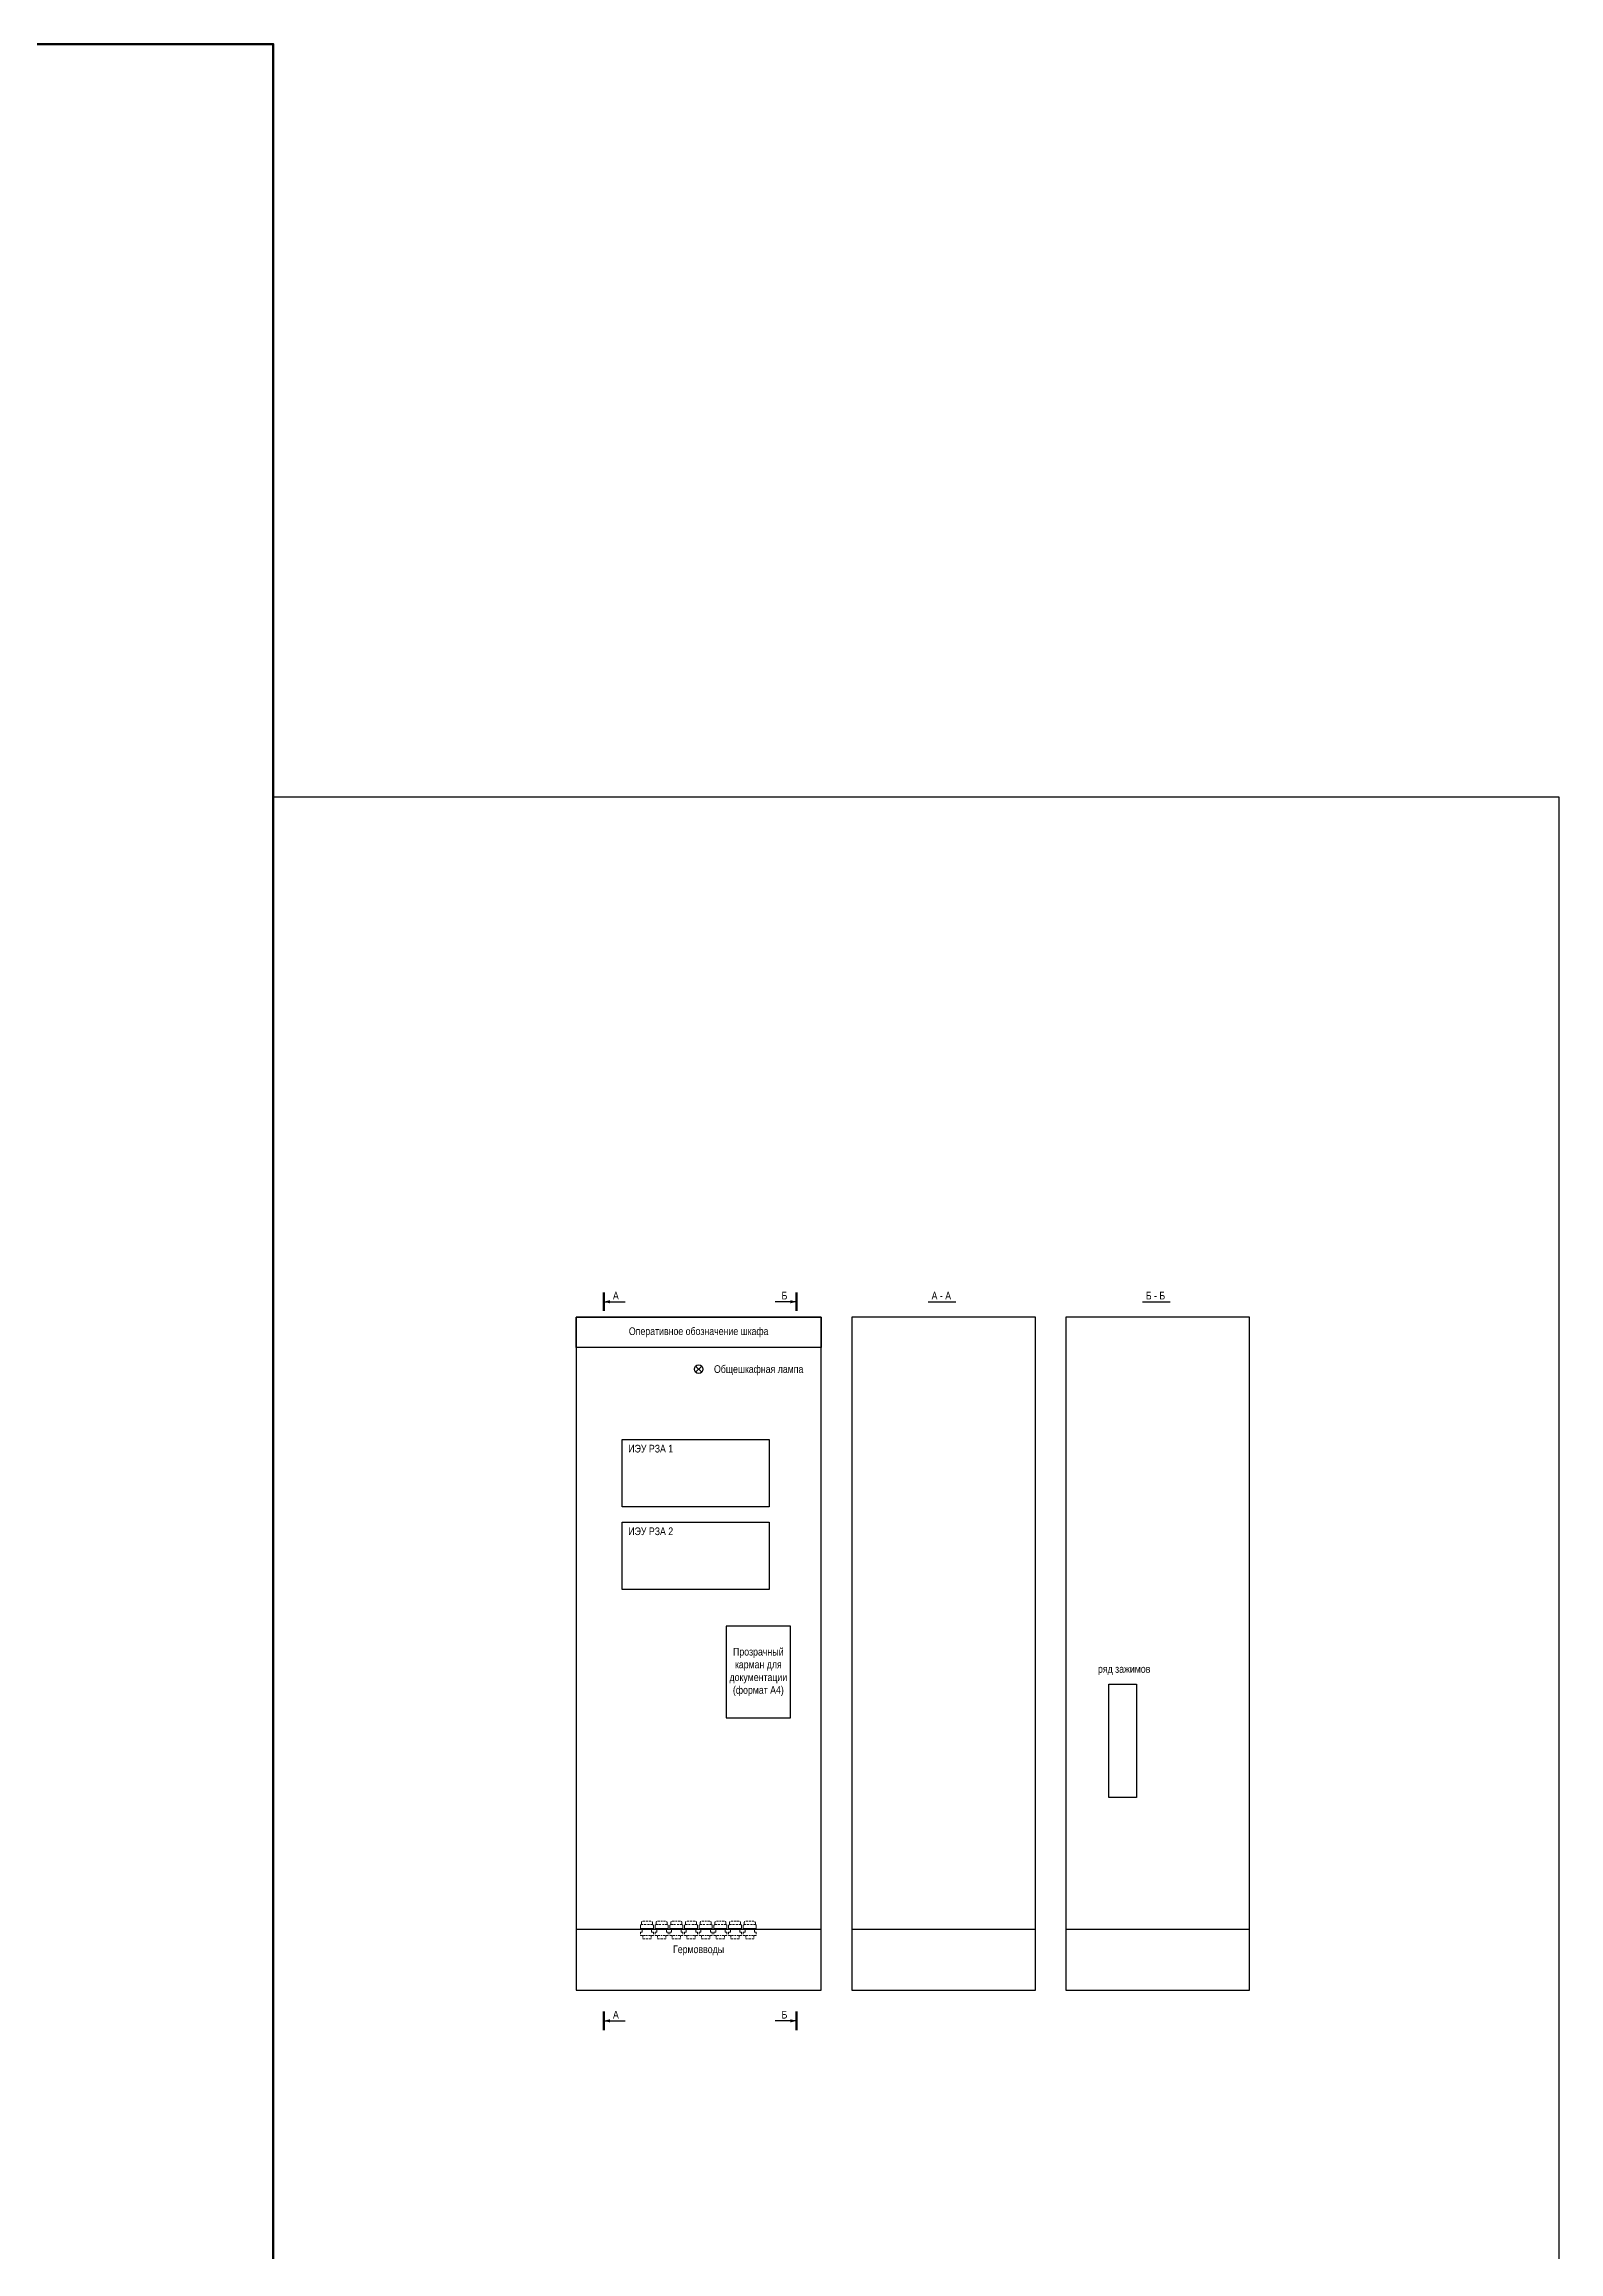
# Model space of a CAD drawing. Header units: millimetres. Extents: x 25558 to 49929, y 1902 to 19390.
# Drawn here: x 29224 to 29719, y 2530 to 3251 of the extents above; entities that cross this region are included whole.
import ezdxf
from ezdxf.enums import TextEntityAlignment as Align

# ---------------------------------------------------------------- set-up
doc = ezdxf.new("R2010")
doc.units = ezdxf.units.MM
doc.linetypes.add('штриховая2', pattern=[9.525, 6.35, -3.175])
for name, color, linetype, lineweight in [('Основная', 7, 'Continuous', 30), ('Толстая', 7, 'Continuous', 53), ('Тонкая', 7, 'Continuous', 5)]:
    doc.layers.add(name, color=color, linetype=linetype, lineweight=lineweight)
doc.styles.add('Narrow', font='ARIALN.TTF')

msp = doc.modelspace()

# ---------------------------------------------------------------- linework, layer by layer
at = {"linetype": 'штриховая2', "lineweight": 13, "ltscale": 0.1}
for p, q in [((29418.99, 2636.25), (29418.99, 2635)), ((29418.99, 2635), (29418.99, 2636.25)), ((29418.99, 2633.94), (29418.99, 2632.89)), ((29418.99, 2633.94), (29419.56, 2633.94)), ((29419.28, 2636.92), (29419.28, 2636.44)), ((29419.28, 2636.44), (29421.1, 2636.44)), ((29419.56, 2633.94), (29419.56, 2635)), ((29419.85, 2637.59), (29421.1, 2637.59)), ((29422.35, 2637.59), (29421.1, 2637.59)), ((29422.92, 2636.44), (29421.1, 2636.44)), ((29422.64, 2633.94), (29422.64, 2635)), ((29423.21, 2633.94), (29422.64, 2633.94)), ((29422.92, 2636.92), (29422.92, 2636.44)), ((29423.21, 2636.25), (29423.21, 2635)), ((29423.21, 2635), (29423.21, 2636.25)), ((29423.21, 2633.94), (29423.21, 2632.89)), ((29423.79, 2633.94), (29423.79, 2632.89)), ((29423.79, 2633.94), (29424.36, 2633.94)), ((29424.08, 2636.92), (29424.08, 2636.44)), ((29424.08, 2636.44), (29425.9, 2636.44)), ((29424.36, 2633.94), (29424.36, 2635)), ((29424.65, 2637.59), (29425.9, 2637.59)), ((29427.15, 2637.59), (29425.9, 2637.59)), ((29427.72, 2636.44), (29425.9, 2636.44)), ((29427.44, 2633.94), (29427.44, 2635)), ((29428.01, 2633.94), (29427.44, 2633.94)), ((29427.72, 2636.92), (29427.72, 2636.44)), ((29428.01, 2636.25), (29428.01, 2635)), ((29428.01, 2635), (29428.01, 2636.25)), ((29428.01, 2633.94), (29428.01, 2632.89)), ((29428.59, 2636.25), (29428.59, 2635)), ((29428.59, 2635), (29428.59, 2636.25)), ((29428.59, 2633.94), (29428.59, 2632.89)), ((29428.59, 2633.94), (29429.16, 2633.94)), ((29428.88, 2636.92), (29428.88, 2636.44)), ((29428.88, 2636.44), (29430.7, 2636.44)), ((29429.16, 2633.94), (29429.16, 2635)), ((29429.45, 2637.59), (29430.7, 2637.59)), ((29431.95, 2637.59), (29430.7, 2637.59)), ((29432.52, 2636.44), (29430.7, 2636.44)), ((29432.24, 2633.94), (29432.24, 2635)), ((29432.81, 2633.94), (29432.24, 2633.94)), ((29432.52, 2636.92), (29432.52, 2636.44)), ((29432.81, 2636.25), (29432.81, 2635)), ((29432.81, 2635), (29432.81, 2636.25)), ((29432.81, 2633.94), (29432.81, 2632.89)), ((29433.39, 2636.25), (29433.39, 2635)), ((29433.39, 2635), (29433.39, 2636.25)), ((29433.39, 2633.94), (29433.39, 2632.89)), ((29433.39, 2633.94), (29433.96, 2633.94)), ((29433.68, 2636.92), (29433.68, 2636.44)), ((29433.68, 2636.44), (29435.5, 2636.44)), ((29433.96, 2633.94), (29433.96, 2635)), ((29434.25, 2637.59), (29435.5, 2637.59)), ((29436.75, 2637.59), (29435.5, 2637.59)), ((29437.32, 2636.44), (29435.5, 2636.44)), ((29437.04, 2633.94), (29437.04, 2635)), ((29437.61, 2633.94), (29437.04, 2633.94)), ((29437.32, 2636.92), (29437.32, 2636.44)), ((29437.61, 2636.25), (29437.61, 2635)), ((29437.61, 2635), (29437.61, 2636.25)), ((29437.61, 2633.94), (29437.61, 2632.89)), ((29438.19, 2636.25), (29438.19, 2635)), ((29438.19, 2635), (29438.19, 2636.25)), ((29438.19, 2636.25), (29438.19, 2635)), ((29438.19, 2635), (29438.19, 2636.25)), ((29438.19, 2633.94), (29438.19, 2632.89)), ((29438.19, 2633.94), (29438.76, 2633.94)), ((29438.19, 2633.94), (29438.19, 2632.89)), ((29438.48, 2636.92), (29438.48, 2636.44)), ((29438.48, 2636.44), (29440.3, 2636.44)), ((29438.76, 2633.94), (29438.76, 2635)), ((29439.05, 2637.59), (29440.3, 2637.59)), ((29441.55, 2637.59), (29440.3, 2637.59)), ((29442.12, 2636.44), (29440.3, 2636.44)), ((29441.84, 2633.94), (29441.84, 2635)), ((29442.41, 2633.94), (29441.84, 2633.94)), ((29442.12, 2636.92), (29442.12, 2636.44)), ((29442.41, 2636.25), (29442.41, 2635)), ((29442.41, 2635), (29442.41, 2636.25)), ((29442.41, 2633.94), (29442.41, 2632.89)), ((29442.99, 2636.25), (29442.99, 2635)), ((29442.99, 2635), (29442.99, 2636.25)), ((29442.99, 2633.94), (29442.99, 2632.89)), ((29442.99, 2633.94), (29443.56, 2633.94)), ((29443.28, 2636.92), (29443.28, 2636.44)), ((29443.28, 2636.44), (29445.1, 2636.44)), ((29443.56, 2633.94), (29443.56, 2635)), ((29443.85, 2637.59), (29445.1, 2637.59)), ((29446.35, 2637.59), (29445.1, 2637.59)), ((29446.92, 2636.44), (29445.1, 2636.44)), ((29446.64, 2633.94), (29446.64, 2635)), ((29447.21, 2633.94), (29446.64, 2633.94)), ((29446.92, 2636.92), (29446.92, 2636.44)), ((29447.21, 2636.25), (29447.21, 2635)), ((29447.21, 2635), (29447.21, 2636.25)), ((29447.21, 2633.94), (29447.21, 2632.89)), ((29447.79, 2636.25), (29447.79, 2635)), ((29447.79, 2635), (29447.79, 2636.25)), ((29447.79, 2633.94), (29447.79, 2632.89)), ((29447.79, 2633.94), (29448.36, 2633.94)), ((29448.08, 2636.92), (29448.08, 2636.44)), ((29448.08, 2636.44), (29449.9, 2636.44)), ((29448.36, 2633.94), (29448.36, 2635)), ((29448.65, 2637.59), (29449.9, 2637.59)), ((29451.15, 2637.59), (29449.9, 2637.59)), ((29451.72, 2636.44), (29449.9, 2636.44)), ((29451.44, 2633.94), (29451.44, 2635)), ((29452.01, 2633.94), (29451.44, 2633.94)), ((29451.72, 2636.92), (29451.72, 2636.44)), ((29452.01, 2636.25), (29452.01, 2635)), ((29452.01, 2635), (29452.01, 2636.25)), ((29452.01, 2633.94), (29452.01, 2632.89)), ((29452.59, 2636.25), (29452.59, 2635)), ((29452.59, 2635), (29452.59, 2636.25)), ((29452.59, 2633.94), (29452.59, 2632.89)), ((29452.59, 2633.94), (29453.16, 2633.94)), ((29452.88, 2636.92), (29452.88, 2636.44)), ((29452.88, 2636.44), (29454.7, 2636.44)), ((29453.16, 2633.94), (29453.16, 2635)), ((29453.45, 2637.59), (29454.7, 2637.59)), ((29455.95, 2637.59), (29454.7, 2637.59)), ((29456.52, 2636.44), (29454.7, 2636.44)), ((29456.24, 2633.94), (29456.24, 2635)), ((29456.81, 2633.94), (29456.24, 2633.94)), ((29456.52, 2636.92), (29456.52, 2636.44)), ((29456.81, 2636.25), (29456.81, 2635)), ((29456.81, 2635), (29456.81, 2636.25)), ((29456.81, 2633.94), (29456.81, 2632.89)), ((29418.99, 2632.89), (29421.1, 2632.89)), ((29419.76, 2632.89), (29419.76, 2631.83)), ((29419.76, 2631.83), (29421.1, 2631.83)), ((29423.21, 2632.89), (29421.1, 2632.89)), ((29422.44, 2631.83), (29421.1, 2631.83)), ((29422.44, 2632.89), (29422.44, 2631.83)), ((29423.79, 2632.89), (29425.9, 2632.89)), ((29424.56, 2632.89), (29424.56, 2631.83)), ((29424.56, 2631.83), (29425.9, 2631.83)), ((29428.01, 2632.89), (29425.9, 2632.89)), ((29427.24, 2631.83), (29425.9, 2631.83)), ((29427.24, 2632.89), (29427.24, 2631.83)), ((29428.59, 2632.89), (29430.7, 2632.89)), ((29429.36, 2632.89), (29429.36, 2631.83)), ((29429.36, 2631.83), (29430.7, 2631.83)), ((29432.81, 2632.89), (29430.7, 2632.89)), ((29432.04, 2631.83), (29430.7, 2631.83)), ((29432.04, 2632.89), (29432.04, 2631.83)), ((29433.39, 2632.89), (29435.5, 2632.89)), ((29434.16, 2632.89), (29434.16, 2631.83)), ((29434.16, 2631.83), (29435.5, 2631.83)), ((29437.61, 2632.89), (29435.5, 2632.89)), ((29436.84, 2631.83), (29435.5, 2631.83)), ((29436.84, 2632.89), (29436.84, 2631.83)), ((29438.19, 2632.89), (29440.3, 2632.89)), ((29438.96, 2632.89), (29438.96, 2631.83)), ((29438.96, 2631.83), (29440.3, 2631.83)), ((29442.41, 2632.89), (29440.3, 2632.89)), ((29441.64, 2631.83), (29440.3, 2631.83)), ((29441.64, 2632.89), (29441.64, 2631.83)), ((29442.99, 2632.89), (29445.1, 2632.89)), ((29443.76, 2632.89), (29443.76, 2631.83)), ((29443.76, 2631.83), (29445.1, 2631.83)), ((29447.21, 2632.89), (29445.1, 2632.89)), ((29446.44, 2631.83), (29445.1, 2631.83)), ((29446.44, 2632.89), (29446.44, 2631.83)), ((29447.79, 2632.89), (29449.9, 2632.89)), ((29448.56, 2632.89), (29448.56, 2631.83)), ((29448.56, 2631.83), (29449.9, 2631.83)), ((29452.01, 2632.89), (29449.9, 2632.89)), ((29451.24, 2631.83), (29449.9, 2631.83)), ((29451.24, 2632.89), (29451.24, 2631.83)), ((29452.59, 2632.89), (29454.7, 2632.89)), ((29453.36, 2632.89), (29453.36, 2631.83)), ((29453.36, 2631.83), (29454.7, 2631.83)), ((29456.81, 2632.89), (29454.7, 2632.89)), ((29456.04, 2631.83), (29454.7, 2631.83)), ((29456.04, 2632.89), (29456.04, 2631.83))]:
    msp.add_line(p, q, dxfattribs=at)
msp.add_lwpolyline([(29719, 3005), (29719, 2411), (29299, 2411), (29299, 3005)], close=True)
for points in [[(29418.99, 2636.25), (29419.02, 2636.3), (29419.09, 2636.36), (29419.14, 2636.4), (29419.19, 2636.42), (29419.25, 2636.43), (29419.28, 2636.44)], [(29419.28, 2636.92), (29419.29, 2637.1), (29419.32, 2637.23), (29419.38, 2637.36), (29419.47, 2637.47), (29419.58, 2637.54), (29419.72, 2637.59), (29419.95, 2637.59)], [(29422.92, 2636.92), (29422.91, 2637.1), (29422.88, 2637.23), (29422.82, 2637.36), (29422.74, 2637.47), (29422.63, 2637.54), (29422.48, 2637.59), (29422.25, 2637.59)], [(29423.21, 2636.25), (29423.18, 2636.3), (29423.11, 2636.36), (29423.06, 2636.4), (29423.01, 2636.42), (29422.95, 2636.43), (29422.92, 2636.44)], [(29423.79, 2636.25), (29423.82, 2636.3), (29423.89, 2636.36), (29423.94, 2636.4), (29423.99, 2636.42), (29424.05, 2636.43), (29424.08, 2636.44)], [(29424.08, 2636.92), (29424.09, 2637.1), (29424.12, 2637.23), (29424.18, 2637.36), (29424.27, 2637.47), (29424.38, 2637.54), (29424.52, 2637.59), (29424.75, 2637.59)], [(29427.72, 2636.92), (29427.71, 2637.1), (29427.68, 2637.23), (29427.62, 2637.36), (29427.54, 2637.47), (29427.43, 2637.54), (29427.28, 2637.59), (29427.05, 2637.59)], [(29428.01, 2636.25), (29427.98, 2636.3), (29427.91, 2636.36), (29427.86, 2636.4), (29427.81, 2636.42), (29427.75, 2636.43), (29427.72, 2636.44)], [(29428.59, 2636.25), (29428.62, 2636.3), (29428.69, 2636.36), (29428.74, 2636.4), (29428.79, 2636.42), (29428.85, 2636.43), (29428.88, 2636.44)], [(29428.88, 2636.92), (29428.89, 2637.1), (29428.92, 2637.23), (29428.98, 2637.36), (29429.07, 2637.47), (29429.18, 2637.54), (29429.32, 2637.59), (29429.55, 2637.59)], [(29432.52, 2636.92), (29432.51, 2637.1), (29432.48, 2637.23), (29432.42, 2637.36), (29432.34, 2637.47), (29432.23, 2637.54), (29432.08, 2637.59), (29431.85, 2637.59)], [(29432.81, 2636.25), (29432.78, 2636.3), (29432.71, 2636.36), (29432.66, 2636.4), (29432.61, 2636.42), (29432.55, 2636.43), (29432.52, 2636.44)], [(29433.39, 2636.25), (29433.42, 2636.3), (29433.49, 2636.36), (29433.54, 2636.4), (29433.59, 2636.42), (29433.65, 2636.43), (29433.68, 2636.44)], [(29433.68, 2636.92), (29433.69, 2637.1), (29433.72, 2637.23), (29433.78, 2637.36), (29433.87, 2637.47), (29433.98, 2637.54), (29434.12, 2637.59), (29434.35, 2637.59)], [(29437.32, 2636.92), (29437.31, 2637.1), (29437.28, 2637.23), (29437.22, 2637.36), (29437.14, 2637.47), (29437.03, 2637.54), (29436.88, 2637.59), (29436.65, 2637.59)], [(29437.61, 2636.25), (29437.58, 2636.3), (29437.51, 2636.36), (29437.46, 2636.4), (29437.41, 2636.42), (29437.35, 2636.43), (29437.32, 2636.44)], [(29438.19, 2636.25), (29438.22, 2636.3), (29438.29, 2636.36), (29438.34, 2636.4), (29438.39, 2636.42), (29438.45, 2636.43), (29438.48, 2636.44)], [(29438.48, 2636.92), (29438.49, 2637.1), (29438.52, 2637.23), (29438.58, 2637.36), (29438.67, 2637.47), (29438.78, 2637.54), (29438.92, 2637.59), (29439.15, 2637.59)], [(29442.12, 2636.92), (29442.11, 2637.1), (29442.08, 2637.23), (29442.02, 2637.36), (29441.94, 2637.47), (29441.83, 2637.54), (29441.68, 2637.59), (29441.45, 2637.59)], [(29442.41, 2636.25), (29442.38, 2636.3), (29442.31, 2636.36), (29442.26, 2636.4), (29442.21, 2636.42), (29442.15, 2636.43), (29442.12, 2636.44)], [(29442.99, 2636.25), (29443.02, 2636.3), (29443.09, 2636.36), (29443.14, 2636.4), (29443.19, 2636.42), (29443.25, 2636.43), (29443.28, 2636.44)], [(29443.28, 2636.92), (29443.29, 2637.1), (29443.32, 2637.23), (29443.38, 2637.36), (29443.47, 2637.47), (29443.58, 2637.54), (29443.72, 2637.59), (29443.95, 2637.59)], [(29446.92, 2636.92), (29446.91, 2637.1), (29446.88, 2637.23), (29446.82, 2637.36), (29446.74, 2637.47), (29446.63, 2637.54), (29446.48, 2637.59), (29446.25, 2637.59)], [(29447.21, 2636.25), (29447.18, 2636.3), (29447.11, 2636.36), (29447.06, 2636.4), (29447.01, 2636.42), (29446.95, 2636.43), (29446.92, 2636.44)], [(29447.79, 2636.25), (29447.82, 2636.3), (29447.89, 2636.36), (29447.94, 2636.4), (29447.99, 2636.42), (29448.05, 2636.43), (29448.08, 2636.44)], [(29448.08, 2636.92), (29448.09, 2637.1), (29448.12, 2637.23), (29448.18, 2637.36), (29448.27, 2637.47), (29448.38, 2637.54), (29448.52, 2637.59), (29448.75, 2637.59)], [(29451.72, 2636.92), (29451.71, 2637.1), (29451.68, 2637.23), (29451.62, 2637.36), (29451.54, 2637.47), (29451.43, 2637.54), (29451.28, 2637.59), (29451.05, 2637.59)], [(29452.01, 2636.25), (29451.98, 2636.3), (29451.91, 2636.36), (29451.86, 2636.4), (29451.81, 2636.42), (29451.75, 2636.43), (29451.72, 2636.44)], [(29452.59, 2636.25), (29452.62, 2636.3), (29452.69, 2636.36), (29452.74, 2636.4), (29452.79, 2636.42), (29452.85, 2636.43), (29452.88, 2636.44)], [(29452.88, 2636.92), (29452.89, 2637.1), (29452.92, 2637.23), (29452.98, 2637.36), (29453.07, 2637.47), (29453.18, 2637.54), (29453.32, 2637.59), (29453.55, 2637.59)], [(29456.52, 2636.92), (29456.51, 2637.1), (29456.48, 2637.23), (29456.42, 2637.36), (29456.34, 2637.47), (29456.23, 2637.54), (29456.08, 2637.59), (29455.85, 2637.59)], [(29456.81, 2636.25), (29456.78, 2636.3), (29456.71, 2636.36), (29456.66, 2636.4), (29456.61, 2636.42), (29456.55, 2636.43), (29456.52, 2636.44)]]:
    msp.add_spline(points, degree=3, dxfattribs=at)
at = {"layer": 'Основная', "ltscale": 100}
msp.add_line((29398, 2635), (29478, 2635), dxfattribs=at)
at = {"layer": 'Основная', "linetype": 'штриховая2', "lineweight": 13, "ltscale": 1000}
for p, q in [((29418.99, 2635.19), (29421.1, 2635.19)), ((29418.99, 2635), (29421.1, 2635)), ((29419.56, 2635), (29418.99, 2635)), ((29423.21, 2635.19), (29421.1, 2635.19)), ((29423.21, 2635), (29421.1, 2635)), ((29422.64, 2635), (29423.21, 2635)), ((29423.79, 2636.25), (29423.79, 2635)), ((29423.79, 2635), (29423.79, 2636.25)), ((29423.79, 2635.19), (29425.9, 2635.19)), ((29423.79, 2635), (29425.9, 2635)), ((29424.36, 2635), (29423.79, 2635)), ((29428.01, 2635.19), (29425.9, 2635.19)), ((29428.01, 2635), (29425.9, 2635)), ((29427.44, 2635), (29428.01, 2635)), ((29428.59, 2635.19), (29430.7, 2635.19)), ((29428.59, 2635), (29430.7, 2635)), ((29429.16, 2635), (29428.59, 2635)), ((29432.81, 2635.19), (29430.7, 2635.19)), ((29432.81, 2635), (29430.7, 2635)), ((29432.24, 2635), (29432.81, 2635)), ((29433.39, 2635.19), (29435.5, 2635.19)), ((29433.39, 2635), (29435.5, 2635)), ((29433.96, 2635), (29433.39, 2635)), ((29437.61, 2635.19), (29435.5, 2635.19)), ((29437.61, 2635), (29435.5, 2635)), ((29437.04, 2635), (29437.61, 2635)), ((29438.19, 2635.19), (29440.3, 2635.19)), ((29438.19, 2635), (29440.3, 2635)), ((29438.76, 2635), (29438.19, 2635)), ((29442.41, 2635.19), (29440.3, 2635.19)), ((29442.41, 2635), (29440.3, 2635)), ((29441.84, 2635), (29442.41, 2635)), ((29442.99, 2635.19), (29445.1, 2635.19)), ((29442.99, 2635), (29445.1, 2635)), ((29443.56, 2635), (29442.99, 2635)), ((29447.21, 2635.19), (29445.1, 2635.19)), ((29447.21, 2635), (29445.1, 2635)), ((29446.64, 2635), (29447.21, 2635)), ((29447.79, 2635.19), (29449.9, 2635.19)), ((29447.79, 2635), (29449.9, 2635)), ((29448.36, 2635), (29447.79, 2635)), ((29452.01, 2635.19), (29449.9, 2635.19)), ((29452.01, 2635), (29449.9, 2635)), ((29451.44, 2635), (29452.01, 2635)), ((29452.59, 2635.19), (29454.7, 2635.19)), ((29452.59, 2635), (29454.7, 2635)), ((29453.16, 2635), (29452.59, 2635)), ((29456.81, 2635.19), (29454.7, 2635.19)), ((29456.81, 2635), (29454.7, 2635)), ((29456.24, 2635), (29456.81, 2635))]:
    msp.add_line(p, q, dxfattribs=at)
at = {"layer": 'Основная', "ltscale": 100}
for points in [[(29407, 2840, 0, 1, 0), (29409, 2840, 0, 0, 0)], [(29470, 2840, 0, 1, 0), (29468, 2840, 0, 0, 0)], [(29407, 2605, 0, 1, 0), (29409, 2605, 0, 0, 0)], [(29470, 2605, 0, 1, 0), (29468, 2605, 0, 0, 0)]]:
    msp.add_lwpolyline(points, format="xyseb", dxfattribs=at)
for points in [[(29407, 2840), (29414, 2840)], [(29470, 2840), (29463, 2840)], [(29513, 2840), (29522, 2840)], [(29583, 2840), (29592, 2840)], [(29437, 2819), (29439, 2817)], [(29437, 2817), (29439, 2819)], [(29488, 2635), (29548, 2635)], [(29558, 2635), (29618, 2635)], [(29407, 2605), (29414, 2605)], [(29470, 2605), (29463, 2605)]]:
    msp.add_lwpolyline(points, dxfattribs=at)
at = {"layer": 'Основная'}
for points in [[(29398, 2615), (29478, 2615), (29478, 2835), (29398, 2835)], [(29548, 2835), (29488, 2835), (29488, 2615), (29548, 2615)], [(29618, 2835), (29558, 2835), (29558, 2615), (29618, 2615)], [(29413, 2795), (29461, 2795), (29461, 2773), (29413, 2773)], [(29413, 2768), (29461, 2768), (29461, 2746), (29413, 2746)], [(29447, 2704), (29468, 2704), (29468, 2734), (29447, 2734)], [(29572, 2715), (29581, 2715), (29581, 2678), (29572, 2678)]]:
    msp.add_lwpolyline(points, close=True, dxfattribs=at)
at = {"layer": 'Основная', "ltscale": 100}
msp.add_lwpolyline([(29398, 2835), (29478, 2835), (29478, 2825), (29398, 2825)], close=True, dxfattribs=at)
at = {"layer": 'Основная', "ltscale": 0.35}
msp.add_circle((29438, 2818), 1.41, dxfattribs=at)
at = {"layer": 'Толстая', "ltscale": 100}
for points in [[(29407, 2843), (29407, 2837)], [(29470, 2843), (29470, 2837)], [(29407, 2608), (29407, 2602)], [(29470, 2608), (29470, 2602)]]:
    msp.add_lwpolyline(points, dxfattribs=at)
at = {"layer": 'Тонкая', "color": 3, "lineweight": 50}
msp.add_lwpolyline([(29299, 2411), (28705, 2411), (28705, 3251), (29299, 3251)], close=True, dxfattribs=at)

# ---------------------------------------------------------------- texts
at = {"layer": 'Основная', "style": 'Narrow'}
for s, p in [('А', (29410, 2842)), ('Б', (29465.09, 2842)), ('А - А', (29514.09, 2842)), ('Б - Б', (29584.09, 2842)), ('Общешкафная лампа', (29443, 2818)), ('ИЭУ РЗА', (29415, 2792)), ('ИЭУ РЗА 1', (29415, 2792)), ('ИЭУ РЗА 2', (29415, 2765)), ('А', (29410, 2607)), ('Б', (29465.09, 2607))]:
    msp.add_text(s, height=2.5, dxfattribs=at).set_placement(p, align=Align.MIDDLE_LEFT)
msp.add_text('ряд зажимов', height=2.5, dxfattribs=at).set_placement((29577, 2720), align=Align.MIDDLE_CENTER)
at = {"layer": 'Основная', "char_height": 2.5, "attachment_point": 5, "style": 'Narrow'}
for s, insert, width in [('Оперативное обозначение шкафа', (29438, 2830), 80), ('Прозрачный карман для документации (формат А4)', (29457.5, 2719), 21), ('Гермовводы ', (29438, 2628), 58)]:
    msp.add_mtext(s, dxfattribs=dict(at, insert=insert, width=width))

doc.saveas('drawing.dxf')
